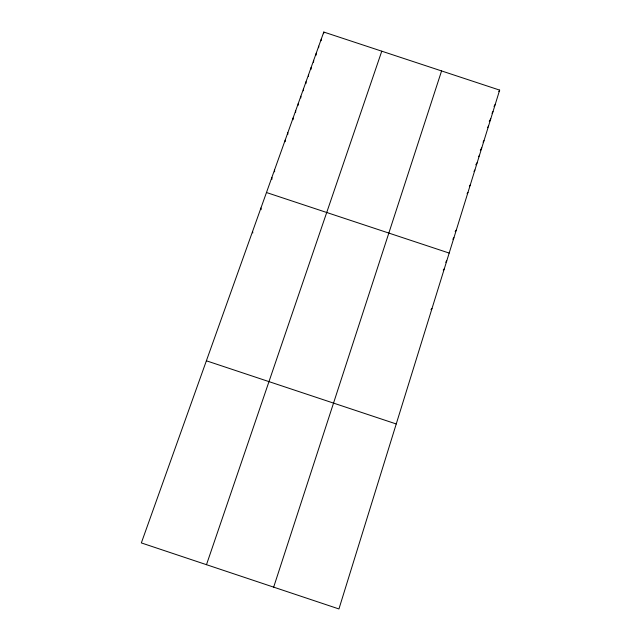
<?xml version="1.0" encoding="UTF-8"?>
<svg xmlns="http://www.w3.org/2000/svg" width="641" height="641" viewBox="0 0 641 641"><rect width="100%" height="100%" fill="white"/><g stroke="black" fill="none" stroke-linecap="round" stroke-linejoin="round"><path stroke-width="0.96" d="M285.189 141.701L285.197 140.115M287.817 134.354L287.833 132.735M293.033 119.731L293.073 118.048M295.629 112.463L295.685 110.749M298.217 105.212L298.281 103.465M300.797 97.993L300.877 96.214M303.361 90.798L303.457 88.987M305.925 83.626L306.029 81.784M308.473 76.479L308.593 74.604M311.013 69.356L311.149 67.449M313.553 62.265L313.689 60.318M316.077 55.19L316.229 53.219M318.625 47.738L318.761 46.136M321.133 40.712L321.277 39.085M323.641 33.701L323.785 32.05L499.66 90.109L338.937 608.95L141.341 542.919L323.785 32.05M273.667 587.14L441.577 70.935M206.482 564.689L381.78 51.192M498.826 91.535L499.66 90.109M494.003 106.478L495.229 104.411M491.992 113.289L493.001 111.606M489.259 121.301L490.766 118.817M487.529 127.679L488.53 126.053M483.042 142.166L484.019 140.611M480.301 150.21L481.752 147.927M478.523 156.757L479.476 155.266M475.774 164.817L477.2 162.63M473.971 171.443L474.909 170.025M469.38 186.243L470.302 184.88M467.081 193.678L467.986 192.356M455.15 231.625L456.296 230.103M452.802 239.205L453.932 237.731M445.663 262.241L446.753 260.911M443.235 270.061L444.309 268.787M430.984 309.595L431.986 308.569M266.48 192.524L449.181 253.075M206.386 360.795L396.242 423.965M252.586 231.417L252.802 232.955M260.951 207.996L261.111 209.687M271.872 177.421L271.952 179.296M274.556 169.905L274.62 171.836"/></g></svg>
